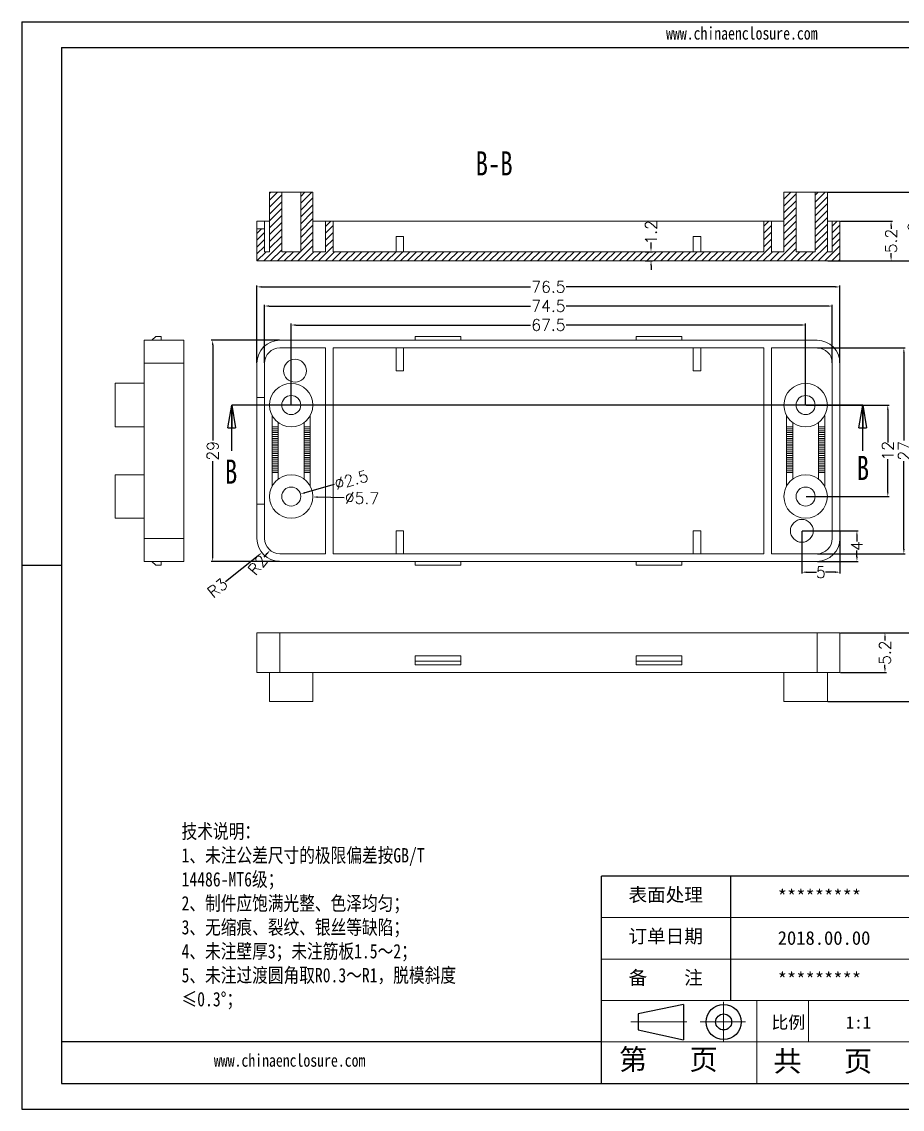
# Model space of a CAD drawing. Header units: inches. Extents: x 3160 to 3809, y 1126 to 1300.
# Drawn here: x 3444.4 to 3559.9, y 1128.8 to 1271.4 of the extents above; entities that cross this region are included whole.
import ezdxf

# ---------------------------------------------------------------- set-up
doc = ezdxf.new("R2010")
doc.units = ezdxf.units.IN
doc.header["$LTSCALE"] = 15
doc.linetypes.add('CENTER2', pattern=[28.575, 19.05, -3.175, 3.175, -3.175])
doc.linetypes.add('PHANTOM', pattern=[12.7, 6.35, -1.27, 1.27, -1.27, 1.27, -1.27])
doc.layers.add('文字', color=81, linetype='Continuous')
for name, color, linetype, lineweight in [('粗实线', 7, 'Continuous', 30), ('细实线', 3, 'Continuous', 9), ('细点划线', 2, 'CENTER2', 9)]:
    doc.layers.add(name, color=color, linetype=linetype, lineweight=lineweight)
doc.styles.add('SLDTEXTSTYLE0', font='TXT', dxfattribs={"width": 0.75})
doc.styles.get("Standard").update_dxf_attribs({"font": 'txt', "bigfont": 'gbcbig.shx'})
doc.styles.add('宋体', font='', dxfattribs={"width": 0.8, "height": 3.5})
doc.styles.get('宋体').set_extended_font_data('SimSun')
doc.dimstyles.new('2', dxfattribs={"dimtxt": 1.5, "dimasz": 0.6, "dimexe": 0.18, "dimexo": 0.0625, "dimgap": 0.09, "dimtad": 0, "dimdsep": 46, "dimtxsty": 'Standard', "dimcen": 0, "dimclrd": 3, "dimclre": 3, "dimadec": 0, "dimazin": 2, "dimtfac": 1, "dimtofl": 0, "dimtmove": 0, "dimatfit": 3, "dimfxl": 1, "dimtolj": 1, "dimtzin": 0, "dimarcsym": 0})

# ---------------------------------------------------------------- blocks, each defined once
blk = doc.blocks.new('_CLOSED')
at = {"color": 0, "linetype": 'ByBlock', "lineweight": -2}
for p, q in [((-1, 0.166667), (0, 0)), ((-1, 0.166667), (-1, -0.166667)), ((0, 0), (-1, -0.166667)), ((0, 0), (-1, 0))]:
    blk.add_line(p, q, dxfattribs=at)
blk = doc.blocks.new('*D267')
at = {"color": 3, "lineweight": -2}
for p, q in [((3475.25, 1226.7), (3475.25, 1236.82)), ((3551.75, 1226.7), (3551.75, 1236.82)), ((3475.85, 1236.64), (3511.16, 1236.64)), ((3551.15, 1236.64), (3515.84, 1236.64))]:
    blk.add_line(p, q, dxfattribs=at)
at = {"color": 3}
for points in [[(3475.85, 1236.74), (3475.85, 1236.54), (3475.25, 1236.64)], [(3551.15, 1236.74), (3551.15, 1236.54), (3551.75, 1236.64)]]:
    blk.add_solid(points, dxfattribs=at)
at = {"layer": 'Defpoints', "color": 0}
for p in [(3551.75, 1236.64), (3475.25, 1226.64), (3551.75, 1226.64)]:
    blk.add_point(p, dxfattribs=at)
at = {"color": 0, "insert": (3513.5, 1236.64), "char_height": 1.5, "attachment_point": 5}
blk.add_mtext('\\A1;76.5', dxfattribs=at)
blk = doc.blocks.new('*D268')
at = {"color": 3, "lineweight": -2}
for p, q in [((3479.75, 1221.2), (3479.75, 1231.82)), ((3480.35, 1231.64), (3511.16, 1231.64)), ((3546.65, 1231.64), (3515.84, 1231.64)), ((3547.25, 1221.2), (3547.25, 1231.82))]:
    blk.add_line(p, q, dxfattribs=at)
at = {"color": 3}
for points in [[(3480.35, 1231.74), (3480.35, 1231.54), (3479.75, 1231.64)], [(3546.65, 1231.74), (3546.65, 1231.54), (3547.25, 1231.64)]]:
    blk.add_solid(points, dxfattribs=at)
at = {"layer": 'Defpoints', "color": 0}
for p in [(3547.25, 1231.64), (3479.75, 1221.14), (3547.25, 1221.14)]:
    blk.add_point(p, dxfattribs=at)
at = {"color": 0, "insert": (3513.5, 1231.64), "char_height": 1.5, "attachment_point": 5}
blk.add_mtext('\\A1;67.5', dxfattribs=at)
blk = doc.blocks.new('*D269')
at = {"color": 3, "lineweight": -2}
for p, q in [((3476.25, 1226.7), (3476.25, 1234.31)), ((3476.85, 1234.13), (3511.16, 1234.13)), ((3550.15, 1234.13), (3515.84, 1234.13)), ((3550.75, 1226.7), (3550.75, 1234.31))]:
    blk.add_line(p, q, dxfattribs=at)
at = {"color": 3}
for points in [[(3476.85, 1234.23), (3476.85, 1234.03), (3476.25, 1234.13)], [(3550.15, 1234.23), (3550.15, 1234.03), (3550.75, 1234.13)]]:
    blk.add_solid(points, dxfattribs=at)
at = {"layer": 'Defpoints', "color": 0}
for p in [(3476.25, 1234.13), (3476.25, 1226.64), (3550.75, 1226.64)]:
    blk.add_point(p, dxfattribs=at)
at = {"color": 0, "insert": (3513.5, 1234.13), "char_height": 1.5, "attachment_point": 5}
blk.add_mtext('\\A1;74.5', dxfattribs=at)
blk = doc.blocks.new('*D270')
at = {"color": 3, "lineweight": -2}
blk.add_line((3486.7, 1208.99), (3483.2, 1209.07), dxfattribs=at)
at = {"color": 3}
blk.add_solid([(3483.2, 1209.17), (3483.2, 1208.97), (3482.6, 1209.08)], dxfattribs=at)
at = {"layer": 'Defpoints', "color": 0}
for p in [(3476.9, 1209.2), (3482.6, 1209.08)]:
    blk.add_point(p, dxfattribs=at)
at = {"color": 0, "insert": (3489.04, 1208.94), "char_height": 1.5, "attachment_point": 5, "rotation": 358.7667}
blk.add_mtext('\\A1;∅5.7', dxfattribs=at)
blk = doc.blocks.new('*D271')
at = {"color": 3, "lineweight": -2}
blk.add_line((3485.38, 1210.7), (3481.53, 1209.63), dxfattribs=at)
at = {"color": 3}
blk.add_solid([(3481.51, 1209.73), (3481.56, 1209.54), (3480.95, 1209.47)], dxfattribs=at)
at = {"layer": 'Defpoints', "color": 0}
for p in [(3478.54, 1208.81), (3480.95, 1209.47)]:
    blk.add_point(p, dxfattribs=at)
at = {"color": 0, "insert": (3487.63, 1211.32), "char_height": 1.5, "attachment_point": 5, "rotation": 15.4476}
blk.add_mtext('\\A1;∅2.5', dxfattribs=at)
blk = doc.blocks.new('*D274')
at = {"color": 3, "lineweight": -2}
blk.add_line((3471.12, 1197.99), (3475.43, 1201.4), dxfattribs=at)
at = {"color": 3}
blk.add_solid([(3475.37, 1201.48), (3475.49, 1201.33), (3475.9, 1201.78)], dxfattribs=at)
at = {"layer": 'Defpoints', "color": 0}
for p in [(3478.25, 1203.64), (3475.9, 1201.78)]:
    blk.add_point(p, dxfattribs=at)
at = {"color": 0, "insert": (3470.07, 1197.16), "char_height": 1.5, "attachment_point": 5, "rotation": 38.3969}
blk.add_mtext('\\A1;R3', dxfattribs=at)
blk = doc.blocks.new('*D275')
at = {"color": 3, "lineweight": -2}
blk.add_line((3476.2, 1201.19), (3476.58, 1201.65), dxfattribs=at)
at = {"color": 3}
blk.add_solid([(3476.5, 1201.71), (3476.66, 1201.58), (3476.97, 1202.11)], dxfattribs=at)
at = {"layer": 'Defpoints', "color": 0}
for p in [(3478.25, 1203.64), (3476.97, 1202.11)]:
    blk.add_point(p, dxfattribs=at)
at = {"color": 0, "insert": (3475.34, 1200.16), "char_height": 1.5, "attachment_point": 5, "rotation": 50.0828}
blk.add_mtext('\\A1;R2', dxfattribs=at)
blk = doc.blocks.new('*D276')
at = {"color": 3, "lineweight": -2}
for p, q in [((3546.75, 1204.58), (3546.75, 1199.04)), ((3551.75, 1204.58), (3551.75, 1199.04)), ((3547.35, 1199.22), (3548.66, 1199.22)), ((3551.15, 1199.22), (3549.84, 1199.22))]:
    blk.add_line(p, q, dxfattribs=at)
at = {"color": 3}
for points in [[(3547.35, 1199.32), (3547.35, 1199.12), (3546.75, 1199.22)], [(3551.15, 1199.32), (3551.15, 1199.12), (3551.75, 1199.22)]]:
    blk.add_solid(points, dxfattribs=at)
at = {"layer": 'Defpoints', "color": 0}
for p in [(3546.75, 1204.64), (3551.75, 1204.64), (3551.75, 1199.22)]:
    blk.add_point(p, dxfattribs=at)
at = {"color": 0, "insert": (3549.25, 1199.22), "char_height": 1.5, "attachment_point": 5}
blk.add_mtext('\\A1;5', dxfattribs=at)
blk = doc.blocks.new('*D277')
at = {"color": 3, "lineweight": -2}
for p, q in [((3546.81, 1204.64), (3554.16, 1204.64)), ((3553.98, 1204.04), (3553.98, 1203.23)), ((3553.98, 1201.24), (3553.98, 1202.05)), ((3548.81, 1200.64), (3554.16, 1200.64))]:
    blk.add_line(p, q, dxfattribs=at)
at = {"color": 3}
for points in [[(3553.88, 1204.04), (3554.08, 1204.04), (3553.98, 1204.64)], [(3553.88, 1201.24), (3554.08, 1201.24), (3553.98, 1200.64)]]:
    blk.add_solid(points, dxfattribs=at)
at = {"layer": 'Defpoints', "color": 0}
for p in [(3546.75, 1204.64), (3553.98, 1204.64), (3548.75, 1200.64)]:
    blk.add_point(p, dxfattribs=at)
at = {"color": 0, "insert": (3553.98, 1202.64), "char_height": 1.5, "attachment_point": 5, "rotation": 90}
blk.add_mtext('\\A1;4', dxfattribs=at)
blk = doc.blocks.new('*D278')
at = {"color": 3, "lineweight": -2}
for p, q in [((3547.31, 1221.14), (3558.21, 1221.14)), ((3558.03, 1220.54), (3558.03, 1216.23)), ((3558.03, 1209.74), (3558.03, 1214.05)), ((3547.31, 1209.14), (3558.21, 1209.14))]:
    blk.add_line(p, q, dxfattribs=at)
at = {"color": 3}
for points in [[(3557.93, 1220.54), (3558.13, 1220.54), (3558.03, 1221.14)], [(3557.93, 1209.74), (3558.13, 1209.74), (3558.03, 1209.14)]]:
    blk.add_solid(points, dxfattribs=at)
at = {"layer": 'Defpoints', "color": 0}
for p in [(3547.25, 1221.14), (3558.03, 1221.14), (3547.25, 1209.14)]:
    blk.add_point(p, dxfattribs=at)
at = {"color": 0, "insert": (3558.03, 1215.14), "char_height": 1.5, "attachment_point": 5, "rotation": 90}
blk.add_mtext('\\A1;12', dxfattribs=at)
blk = doc.blocks.new('*D279')
at = {"color": 3, "lineweight": -2}
for p, q in [((3548.81, 1228.64), (3560.32, 1228.64)), ((3560.14, 1228.04), (3560.14, 1216.48)), ((3560.14, 1202.24), (3560.14, 1213.8)), ((3548.81, 1201.64), (3560.32, 1201.64))]:
    blk.add_line(p, q, dxfattribs=at)
at = {"color": 3}
for points in [[(3560.04, 1228.04), (3560.24, 1228.04), (3560.14, 1228.64)], [(3560.04, 1202.24), (3560.24, 1202.24), (3560.14, 1201.64)]]:
    blk.add_solid(points, dxfattribs=at)
at = {"layer": 'Defpoints', "color": 0}
for p in [(3548.75, 1228.64), (3560.14, 1228.64), (3548.75, 1201.64)]:
    blk.add_point(p, dxfattribs=at)
at = {"color": 0, "insert": (3560.14, 1215.14), "char_height": 1.5, "attachment_point": 5, "rotation": 90}
blk.add_mtext('\\A1;27', dxfattribs=at)
blk = doc.blocks.new('*D280')
at = {"color": 3, "lineweight": -2}
for p, q in [((3478.19, 1229.64), (3469.26, 1229.64)), ((3469.44, 1229.04), (3469.44, 1216.48)), ((3469.44, 1201.24), (3469.44, 1213.8)), ((3478.19, 1200.64), (3469.26, 1200.64))]:
    blk.add_line(p, q, dxfattribs=at)
at = {"color": 3}
for points in [[(3469.34, 1229.04), (3469.54, 1229.04), (3469.44, 1229.64)], [(3469.34, 1201.24), (3469.54, 1201.24), (3469.44, 1200.64)]]:
    blk.add_solid(points, dxfattribs=at)
at = {"layer": 'Defpoints', "color": 0}
for p in [(3469.44, 1229.64), (3478.25, 1229.64), (3478.25, 1200.64)]:
    blk.add_point(p, dxfattribs=at)
at = {"color": 0, "insert": (3469.44, 1215.14), "char_height": 1.5, "attachment_point": 5, "rotation": 90}
blk.add_mtext('\\A1;29', dxfattribs=at)
blk = doc.blocks.new('*D281')
at = {"color": 3, "lineweight": -2}
for p, q in [((3551.81, 1191.26), (3557.84, 1191.26)), ((3557.66, 1190.66), (3557.66, 1190.25)), ((3557.66, 1186.66), (3557.66, 1187.07)), ((3551.81, 1186.06), (3557.84, 1186.06))]:
    blk.add_line(p, q, dxfattribs=at)
at = {"color": 3}
for points in [[(3557.56, 1190.66), (3557.76, 1190.66), (3557.66, 1191.26)], [(3557.56, 1186.66), (3557.76, 1186.66), (3557.66, 1186.06)]]:
    blk.add_solid(points, dxfattribs=at)
at = {"layer": 'Defpoints', "color": 0}
for p in [(3551.75, 1191.26), (3557.66, 1191.26), (3551.75, 1186.06)]:
    blk.add_point(p, dxfattribs=at)
at = {"color": 0, "insert": (3557.66, 1188.66), "char_height": 1.5, "attachment_point": 5, "rotation": 90}
blk.add_mtext('\\A1;5.2', dxfattribs=at)
blk = doc.blocks.new('*D282')
at = {"color": 3, "lineweight": -2}
for p, q in [((3551.81, 1191.26), (3562.29, 1191.26)), ((3562.11, 1190.66), (3562.11, 1187.35)), ((3562.11, 1182.86), (3562.11, 1186.17)), ((3550.16, 1182.26), (3562.29, 1182.26))]:
    blk.add_line(p, q, dxfattribs=at)
at = {"color": 3}
for points in [[(3562.01, 1190.66), (3562.21, 1190.66), (3562.11, 1191.26)], [(3562.01, 1182.86), (3562.21, 1182.86), (3562.11, 1182.26)]]:
    blk.add_solid(points, dxfattribs=at)
at = {"layer": 'Defpoints', "color": 0}
for p in [(3551.75, 1191.26), (3562.11, 1191.26), (3550.1, 1182.26)]:
    blk.add_point(p, dxfattribs=at)
at = {"color": 0, "insert": (3562.11, 1186.76), "char_height": 1.5, "attachment_point": 5, "rotation": 90}
blk.add_mtext('\\A1;9', dxfattribs=at)
blk = doc.blocks.new('*D283')
at = {"color": 3, "lineweight": -2}
for p, q in [((3551.81, 1245.26), (3558.64, 1245.26)), ((3558.46, 1244.66), (3558.46, 1244.25)), ((3551.81, 1240.06), (3558.64, 1240.06)), ((3558.46, 1240.66), (3558.46, 1241.07))]:
    blk.add_line(p, q, dxfattribs=at)
at = {"color": 3}
for points in [[(3558.36, 1244.66), (3558.56, 1244.66), (3558.46, 1245.26)], [(3558.36, 1240.66), (3558.56, 1240.66), (3558.46, 1240.06)]]:
    blk.add_solid(points, dxfattribs=at)
at = {"layer": 'Defpoints', "color": 0}
for p in [(3551.75, 1245.26), (3558.46, 1245.26), (3551.75, 1240.06)]:
    blk.add_point(p, dxfattribs=at)
at = {"color": 0, "insert": (3558.46, 1242.66), "char_height": 1.5, "attachment_point": 5, "rotation": 90}
blk.add_mtext('\\A1;5.2', dxfattribs=at)
blk = doc.blocks.new('*D284')
at = {"color": 3, "lineweight": -2}
for p, q in [((3526.19, 1241.26), (3527.14, 1241.26)), ((3526.96, 1241.86), (3526.96, 1242.46)), ((3526.19, 1240.06), (3527.14, 1240.06)), ((3526.96, 1239.46), (3526.96, 1238.86))]:
    blk.add_line(p, q, dxfattribs=at)
at = {"color": 3}
for points in [[(3526.86, 1241.86), (3527.06, 1241.86), (3526.96, 1241.26)], [(3526.86, 1239.46), (3527.06, 1239.46), (3526.96, 1240.06)]]:
    blk.add_solid(points, dxfattribs=at)
at = {"layer": 'Defpoints', "color": 0}
for p in [(3526.13, 1241.26), (3526.96, 1241.26), (3526.13, 1240.06)]:
    blk.add_point(p, dxfattribs=at)
at = {"color": 0, "insert": (3526.96, 1243.8), "char_height": 1.5, "attachment_point": 5, "rotation": 90}
blk.add_mtext('\\A1;1.2', dxfattribs=at)
blk = doc.blocks.new('*D285')
at = {"color": 3, "lineweight": -2}
for p, q in [((3550.16, 1249.06), (3561.61, 1249.06)), ((3561.43, 1248.46), (3561.43, 1245.15)), ((3561.43, 1240.66), (3561.43, 1243.97)), ((3550.16, 1240.06), (3561.61, 1240.06))]:
    blk.add_line(p, q, dxfattribs=at)
at = {"color": 3}
for points in [[(3561.33, 1248.46), (3561.53, 1248.46), (3561.43, 1249.06)], [(3561.33, 1240.66), (3561.53, 1240.66), (3561.43, 1240.06)]]:
    blk.add_solid(points, dxfattribs=at)
at = {"layer": 'Defpoints', "color": 0}
for p in [(3550.1, 1249.06), (3550.1, 1240.06), (3561.43, 1240.06)]:
    blk.add_point(p, dxfattribs=at)
at = {"color": 0, "insert": (3561.43, 1244.56), "char_height": 1.5, "attachment_point": 5, "rotation": 90}
blk.add_mtext('\\A1;9', dxfattribs=at)

msp = doc.modelspace()

# ---------------------------------------------------------------- hatches: boundary and pattern name
at = {"linetype": 'Continuous', "lineweight": 0}
h = msp.add_hatch(dxfattribs=at)
h.set_pattern_fill('ANSI31', color=4, scale=0.2, style=0)
h.paths.add_polyline_path([(3476.249, 1244.258), (3475.249, 1244.258), (3475.249, 1240.058), (3551.749, 1240.058), (3551.749, 1245.258), (3550.749, 1245.258), (3550.749, 1241.258), (3550.099, 1241.258), (3550.099, 1249.058), (3548.499, 1249.058), (3548.499, 1241.258), (3545.999, 1241.258), (3545.999, 1249.058), (3544.399, 1249.058), (3544.399, 1241.258), (3542.749, 1241.258), (3542.749, 1245.258), (3541.749, 1245.258), (3541.749, 1241.258), (3485.249, 1241.258), (3485.249, 1245.258), (3484.249, 1245.258), (3484.249, 1241.258), (3482.599, 1241.258), (3482.599, 1249.058), (3480.999, 1249.058), (3480.999, 1241.258), (3478.499, 1241.258), (3478.499, 1249.058), (3476.899, 1249.058), (3476.899, 1241.258), (3476.249, 1241.258)], flags=0)

# ---------------------------------------------------------------- linework, layer by layer
for p, q in [((3444.384, 1271.422), (3646.14, 1271.422)), ((3444.384, 1271.422), (3444.384, 1128.767)), ((3449.605, 1268.026), (3642.743, 1268.026)), ((3449.605, 1268.026), (3449.605, 1132.164)), ((3449.605, 1200.095), (3444.384, 1200.095)), ((3444.384, 1194.811), (3444.384, 1128.767)), ((3561.226, 1159.336), (3520.467, 1159.336)), ((3520.467, 1132.164), (3520.467, 1159.336)), ((3537.45, 1143.033), (3537.45, 1159.336)), ((3520.467, 1137.598), (3449.605, 1137.598)), ((3449.605, 1132.164), (3642.743, 1132.164)), ((3444.384, 1128.767), (3646.14, 1128.767)), ((3444.384, 1128.767), (3537.79, 1128.767))]:
    msp.add_line(p, q)
at = {"color": 7, "linetype": 'Continuous', "lineweight": 15}
for p, q in [((3476.899, 1249.058), (3476.899, 1241.258)), ((3476.899, 1249.058), (3478.499, 1249.058)), ((3478.499, 1249.058), (3478.499, 1241.258)), ((3480.999, 1249.058), (3478.499, 1249.058)), ((3480.999, 1241.258), (3480.999, 1249.058)), ((3480.999, 1249.058), (3482.599, 1249.058)), ((3482.599, 1241.258), (3482.599, 1249.058)), ((3544.399, 1241.258), (3544.399, 1249.058)), ((3544.399, 1249.058), (3545.999, 1249.058)), ((3545.999, 1249.058), (3548.499, 1249.058)), ((3545.999, 1241.258), (3545.999, 1249.058)), ((3548.499, 1249.058), (3548.499, 1241.258)), ((3548.499, 1249.058), (3550.099, 1249.058)), ((3550.099, 1249.058), (3550.099, 1241.258)), ((3476.249, 1245.258), (3475.249, 1245.258)), ((3475.249, 1244.258), (3475.249, 1245.258)), ((3475.249, 1244.258), (3476.249, 1244.258)), ((3475.249, 1244.258), (3475.249, 1240.058)), ((3476.249, 1244.258), (3476.249, 1245.258)), ((3476.899, 1245.258), (3476.249, 1245.258)), ((3476.249, 1244.258), (3476.249, 1241.258)), ((3484.249, 1245.258), (3482.599, 1245.258)), ((3484.249, 1245.258), (3484.249, 1241.258)), ((3484.249, 1245.258), (3485.249, 1245.258)), ((3485.249, 1241.258), (3485.249, 1245.258)), ((3541.749, 1245.258), (3485.249, 1245.258)), ((3541.749, 1241.258), (3541.749, 1245.258)), ((3541.749, 1245.258), (3542.749, 1245.258)), ((3542.749, 1245.258), (3542.749, 1241.258)), ((3544.399, 1245.258), (3542.749, 1245.258)), ((3550.749, 1245.258), (3550.099, 1245.258)), ((3550.749, 1241.258), (3550.749, 1245.258)), ((3550.749, 1245.258), (3551.749, 1245.258)), ((3551.749, 1240.058), (3551.749, 1245.258)), ((3493.499, 1243.258), (3493.499, 1241.258)), ((3494.499, 1243.258), (3493.499, 1243.258)), ((3494.499, 1243.258), (3494.499, 1241.258)), ((3532.499, 1243.258), (3532.499, 1241.258)), ((3533.499, 1243.258), (3532.499, 1243.258)), ((3533.499, 1243.258), (3533.499, 1241.258)), ((3476.899, 1241.258), (3476.249, 1241.258)), ((3480.999, 1241.258), (3478.499, 1241.258)), ((3484.249, 1241.258), (3482.599, 1241.258)), ((3541.749, 1241.258), (3485.249, 1241.258)), ((3544.399, 1241.258), (3542.749, 1241.258)), ((3548.499, 1241.258), (3545.999, 1241.258)), ((3550.749, 1241.258), (3550.099, 1241.258)), ((3551.749, 1240.058), (3475.249, 1240.058)), ((3461.962, 1230.141), (3461.462, 1229.641)), ((3462.662, 1230.141), (3461.962, 1230.141)), ((3462.662, 1230.141), (3462.662, 1229.641)), ((3495.999, 1230.141), (3501.999, 1230.141)), ((3495.999, 1229.641), (3495.999, 1230.141)), ((3501.999, 1230.141), (3501.999, 1229.641)), ((3524.999, 1229.641), (3524.999, 1230.141)), ((3524.999, 1230.141), (3530.999, 1230.141)), ((3530.999, 1230.141), (3530.999, 1229.641)), ((3460.462, 1226.641), (3460.462, 1229.641)), ((3460.462, 1229.641), (3465.662, 1229.641)), ((3465.662, 1229.641), (3465.662, 1226.641)), ((3548.749, 1229.641), (3478.249, 1229.641)), ((3484.249, 1228.641), (3478.249, 1228.641)), ((3484.249, 1228.641), (3484.249, 1201.641)), ((3485.249, 1201.641), (3485.249, 1228.641)), ((3541.749, 1228.641), (3485.249, 1228.641)), ((3493.499, 1225.641), (3493.499, 1228.641)), ((3494.499, 1228.641), (3494.499, 1225.641)), ((3532.499, 1225.641), (3532.499, 1228.641)), ((3533.499, 1228.641), (3533.499, 1225.641)), ((3541.749, 1201.641), (3541.749, 1228.641)), ((3542.749, 1228.641), (3542.749, 1201.641)), ((3548.749, 1228.641), (3542.749, 1228.641)), ((3460.462, 1203.641), (3460.462, 1226.641)), ((3465.662, 1226.641), (3460.462, 1226.641)), ((3465.662, 1203.641), (3465.662, 1226.641)), ((3475.249, 1226.641), (3475.249, 1222.141)), ((3476.249, 1226.641), (3476.249, 1222.141)), ((3494.499, 1225.641), (3493.499, 1225.641)), ((3533.499, 1225.641), (3532.499, 1225.641)), ((3550.749, 1203.641), (3550.749, 1226.641)), ((3551.749, 1203.641), (3551.749, 1226.641)), ((3460.462, 1223.991), (3456.662, 1223.991)), ((3456.662, 1223.991), (3456.662, 1218.291)), ((3476.249, 1222.141), (3475.249, 1222.141)), ((3475.249, 1222.141), (3475.249, 1208.141)), ((3476.249, 1208.141), (3476.249, 1222.141)), ((3477.249, 1219.773), (3477.249, 1218.273)), ((3482.249, 1218.273), (3482.249, 1219.773)), ((3544.749, 1218.273), (3544.749, 1219.773)), ((3549.749, 1219.773), (3549.749, 1218.273)), ((3456.662, 1218.291), (3460.462, 1218.291)), ((3478.049, 1218.853), (3478.049, 1218.273)), ((3481.449, 1218.273), (3481.449, 1218.853)), ((3545.549, 1218.273), (3545.549, 1218.853)), ((3548.949, 1218.853), (3548.949, 1218.273)), ((3478.049, 1218.273), (3477.249, 1218.273)), ((3477.249, 1218.273), (3477.249, 1218.023)), ((3478.049, 1218.023), (3477.249, 1218.023)), ((3477.249, 1218.023), (3477.249, 1217.773)), ((3478.049, 1217.773), (3477.249, 1217.773)), ((3477.249, 1217.773), (3477.249, 1217.523)), ((3478.049, 1217.523), (3477.249, 1217.523)), ((3477.249, 1217.523), (3477.249, 1217.273)), ((3478.049, 1217.273), (3477.249, 1217.273)), ((3477.249, 1217.273), (3477.249, 1217.023)), ((3478.049, 1217.023), (3477.249, 1217.023)), ((3477.249, 1217.023), (3477.249, 1216.773)), ((3478.049, 1218.273), (3478.049, 1218.023)), ((3478.049, 1218.023), (3478.049, 1217.773)), ((3478.049, 1217.773), (3478.049, 1217.523)), ((3478.049, 1217.523), (3478.049, 1217.273)), ((3478.049, 1217.273), (3478.049, 1217.023)), ((3478.049, 1217.023), (3478.049, 1216.773)), ((3482.249, 1218.273), (3481.449, 1218.273)), ((3481.449, 1218.023), (3481.449, 1218.273)), ((3482.249, 1218.023), (3481.449, 1218.023)), ((3481.449, 1217.773), (3481.449, 1218.023)), ((3482.249, 1217.773), (3481.449, 1217.773)), ((3481.449, 1217.523), (3481.449, 1217.773)), ((3482.249, 1217.523), (3481.449, 1217.523)), ((3481.449, 1217.273), (3481.449, 1217.523)), ((3482.249, 1217.273), (3481.449, 1217.273)), ((3481.449, 1217.023), (3481.449, 1217.273)), ((3481.449, 1216.773), (3481.449, 1217.023)), ((3482.249, 1217.023), (3481.449, 1217.023)), ((3482.249, 1218.273), (3482.249, 1218.023)), ((3482.249, 1218.023), (3482.249, 1217.773)), ((3482.249, 1217.773), (3482.249, 1217.523)), ((3482.249, 1217.523), (3482.249, 1217.273)), ((3482.249, 1217.273), (3482.249, 1217.023)), ((3482.249, 1217.023), (3482.249, 1216.773)), ((3544.749, 1218.273), (3545.549, 1218.273)), ((3544.749, 1218.273), (3544.749, 1218.023)), ((3544.749, 1218.023), (3545.549, 1218.023)), ((3544.749, 1218.023), (3544.749, 1217.773)), ((3544.749, 1217.773), (3545.549, 1217.773)), ((3544.749, 1217.773), (3544.749, 1217.523)), ((3544.749, 1217.523), (3545.549, 1217.523)), ((3544.749, 1217.523), (3544.749, 1217.273)), ((3544.749, 1217.273), (3545.549, 1217.273)), ((3544.749, 1217.273), (3544.749, 1217.023)), ((3544.749, 1217.023), (3545.549, 1217.023)), ((3544.749, 1217.023), (3544.749, 1216.773)), ((3545.549, 1218.273), (3545.549, 1218.023)), ((3545.549, 1218.023), (3545.549, 1217.773)), ((3545.549, 1217.773), (3545.549, 1217.523)), ((3545.549, 1217.523), (3545.549, 1217.273)), ((3545.549, 1217.273), (3545.549, 1217.023)), ((3545.549, 1217.023), (3545.549, 1216.773)), ((3548.949, 1218.273), (3549.749, 1218.273)), ((3548.949, 1218.023), (3548.949, 1218.273)), ((3548.949, 1218.023), (3549.749, 1218.023)), ((3548.949, 1217.773), (3548.949, 1218.023)), ((3548.949, 1217.773), (3549.749, 1217.773)), ((3548.949, 1217.523), (3548.949, 1217.773)), ((3548.949, 1217.523), (3549.749, 1217.523)), ((3548.949, 1217.273), (3548.949, 1217.523)), ((3548.949, 1217.273), (3549.749, 1217.273)), ((3548.949, 1217.023), (3548.949, 1217.273)), ((3548.949, 1217.023), (3549.749, 1217.023)), ((3548.949, 1216.773), (3548.949, 1217.023)), ((3549.749, 1218.273), (3549.749, 1218.023)), ((3549.749, 1218.023), (3549.749, 1217.773)), ((3549.749, 1217.773), (3549.749, 1217.523)), ((3549.749, 1217.523), (3549.749, 1217.273)), ((3549.749, 1217.273), (3549.749, 1217.023)), ((3549.749, 1217.023), (3549.749, 1216.773)), ((3478.049, 1216.773), (3477.249, 1216.773)), ((3477.249, 1216.773), (3477.249, 1216.523)), ((3478.049, 1216.523), (3477.249, 1216.523)), ((3477.249, 1216.523), (3477.249, 1216.273)), ((3478.049, 1216.273), (3477.249, 1216.273)), ((3477.249, 1216.273), (3477.249, 1216.023)), ((3478.049, 1216.023), (3477.249, 1216.023)), ((3477.249, 1216.023), (3477.249, 1215.773)), ((3478.049, 1215.773), (3477.249, 1215.773)), ((3477.249, 1215.773), (3477.249, 1215.523)), ((3478.049, 1215.523), (3477.249, 1215.523)), ((3477.249, 1215.523), (3477.249, 1215.273)), ((3478.049, 1216.773), (3478.049, 1216.523)), ((3478.049, 1216.523), (3478.049, 1216.273)), ((3478.049, 1216.273), (3478.049, 1216.023)), ((3478.049, 1216.023), (3478.049, 1215.773)), ((3478.049, 1215.773), (3478.049, 1215.523)), ((3478.049, 1215.523), (3478.049, 1215.273)), ((3482.249, 1216.773), (3481.449, 1216.773)), ((3481.449, 1216.523), (3481.449, 1216.773)), ((3482.249, 1216.523), (3481.449, 1216.523)), ((3481.449, 1216.273), (3481.449, 1216.523)), ((3482.249, 1216.273), (3481.449, 1216.273)), ((3481.449, 1216.023), (3481.449, 1216.273)), ((3482.249, 1216.023), (3481.449, 1216.023)), ((3481.449, 1215.773), (3481.449, 1216.023)), ((3482.249, 1215.773), (3481.449, 1215.773)), ((3481.449, 1215.523), (3481.449, 1215.773)), ((3482.249, 1215.523), (3481.449, 1215.523)), ((3481.449, 1215.273), (3481.449, 1215.523)), ((3482.249, 1216.773), (3482.249, 1216.523)), ((3482.249, 1216.523), (3482.249, 1216.273)), ((3482.249, 1216.273), (3482.249, 1216.023)), ((3482.249, 1216.023), (3482.249, 1215.773)), ((3482.249, 1215.773), (3482.249, 1215.523)), ((3482.249, 1215.523), (3482.249, 1215.273)), ((3544.749, 1216.773), (3545.549, 1216.773)), ((3544.749, 1216.773), (3544.749, 1216.523)), ((3544.749, 1216.523), (3545.549, 1216.523)), ((3544.749, 1216.523), (3544.749, 1216.273)), ((3544.749, 1216.273), (3545.549, 1216.273)), ((3544.749, 1216.273), (3544.749, 1216.023)), ((3544.749, 1216.023), (3545.549, 1216.023)), ((3544.749, 1216.023), (3544.749, 1215.773)), ((3544.749, 1215.773), (3545.549, 1215.773)), ((3544.749, 1215.773), (3544.749, 1215.523)), ((3544.749, 1215.523), (3545.549, 1215.523)), ((3544.749, 1215.523), (3544.749, 1215.273)), ((3545.549, 1216.773), (3545.549, 1216.523)), ((3545.549, 1216.523), (3545.549, 1216.273)), ((3545.549, 1216.273), (3545.549, 1216.023)), ((3545.549, 1216.023), (3545.549, 1215.773)), ((3545.549, 1215.773), (3545.549, 1215.523)), ((3545.549, 1215.523), (3545.549, 1215.273)), ((3548.949, 1216.773), (3549.749, 1216.773)), ((3548.949, 1216.523), (3548.949, 1216.773)), ((3548.949, 1216.523), (3549.749, 1216.523)), ((3548.949, 1216.273), (3548.949, 1216.523)), ((3548.949, 1216.273), (3549.749, 1216.273)), ((3548.949, 1216.023), (3548.949, 1216.273)), ((3548.949, 1216.023), (3549.749, 1216.023)), ((3548.949, 1215.773), (3548.949, 1216.023)), ((3548.949, 1215.773), (3549.749, 1215.773)), ((3548.949, 1215.523), (3548.949, 1215.773)), ((3548.949, 1215.523), (3549.749, 1215.523)), ((3548.949, 1215.273), (3548.949, 1215.523)), ((3549.749, 1216.773), (3549.749, 1216.523)), ((3549.749, 1216.523), (3549.749, 1216.273)), ((3549.749, 1216.273), (3549.749, 1216.023)), ((3549.749, 1216.023), (3549.749, 1215.773)), ((3549.749, 1215.773), (3549.749, 1215.523)), ((3549.749, 1215.523), (3549.749, 1215.273)), ((3478.049, 1215.273), (3477.249, 1215.273)), ((3477.249, 1215.273), (3477.249, 1215.023)), ((3478.049, 1215.023), (3477.249, 1215.023)), ((3477.249, 1215.023), (3477.249, 1214.773)), ((3478.049, 1214.773), (3477.249, 1214.773)), ((3477.249, 1214.773), (3477.249, 1214.523)), ((3478.049, 1214.523), (3477.249, 1214.523)), ((3477.249, 1214.523), (3477.249, 1214.273)), ((3478.049, 1214.273), (3477.249, 1214.273)), ((3477.249, 1214.273), (3477.249, 1214.023)), ((3478.049, 1214.023), (3477.249, 1214.023)), ((3477.249, 1214.023), (3477.249, 1213.773)), ((3478.049, 1215.273), (3478.049, 1215.023)), ((3478.049, 1215.023), (3478.049, 1214.773)), ((3478.049, 1214.773), (3478.049, 1214.523)), ((3478.049, 1214.523), (3478.049, 1214.273)), ((3478.049, 1214.273), (3478.049, 1214.023)), ((3478.049, 1214.023), (3478.049, 1213.773)), ((3481.449, 1215.023), (3481.449, 1215.273)), ((3482.249, 1215.273), (3481.449, 1215.273)), ((3482.249, 1215.023), (3481.449, 1215.023)), ((3481.449, 1214.773), (3481.449, 1215.023)), ((3482.249, 1214.773), (3481.449, 1214.773)), ((3481.449, 1214.523), (3481.449, 1214.773)), ((3482.249, 1214.523), (3481.449, 1214.523)), ((3481.449, 1214.273), (3481.449, 1214.523)), ((3482.249, 1214.273), (3481.449, 1214.273)), ((3481.449, 1214.023), (3481.449, 1214.273)), ((3482.249, 1214.023), (3481.449, 1214.023)), ((3481.449, 1213.773), (3481.449, 1214.023)), ((3482.249, 1215.273), (3482.249, 1215.023)), ((3482.249, 1215.023), (3482.249, 1214.773)), ((3482.249, 1214.773), (3482.249, 1214.523)), ((3482.249, 1214.523), (3482.249, 1214.273)), ((3482.249, 1214.273), (3482.249, 1214.023)), ((3482.249, 1214.023), (3482.249, 1213.773)), ((3544.749, 1215.273), (3545.549, 1215.273)), ((3544.749, 1215.273), (3544.749, 1215.023)), ((3544.749, 1215.023), (3545.549, 1215.023)), ((3544.749, 1215.023), (3544.749, 1214.773)), ((3544.749, 1214.773), (3545.549, 1214.773)), ((3544.749, 1214.773), (3544.749, 1214.523)), ((3544.749, 1214.523), (3545.549, 1214.523)), ((3544.749, 1214.523), (3544.749, 1214.273)), ((3544.749, 1214.273), (3545.549, 1214.273)), ((3544.749, 1214.273), (3544.749, 1214.023)), ((3544.749, 1214.023), (3545.549, 1214.023)), ((3544.749, 1214.023), (3544.749, 1213.773)), ((3545.549, 1215.273), (3545.549, 1215.023)), ((3545.549, 1215.023), (3545.549, 1214.773)), ((3545.549, 1214.773), (3545.549, 1214.523)), ((3545.549, 1214.523), (3545.549, 1214.273)), ((3545.549, 1214.273), (3545.549, 1214.023)), ((3545.549, 1214.023), (3545.549, 1213.773)), ((3548.949, 1215.273), (3549.749, 1215.273)), ((3548.949, 1215.023), (3548.949, 1215.273)), ((3548.949, 1215.023), (3549.749, 1215.023)), ((3548.949, 1214.773), (3548.949, 1215.023)), ((3548.949, 1214.773), (3549.749, 1214.773)), ((3548.949, 1214.523), (3548.949, 1214.773)), ((3548.949, 1214.523), (3549.749, 1214.523)), ((3548.949, 1214.273), (3548.949, 1214.523)), ((3548.949, 1214.273), (3549.749, 1214.273)), ((3548.949, 1214.023), (3548.949, 1214.273)), ((3548.949, 1214.023), (3549.749, 1214.023)), ((3548.949, 1213.773), (3548.949, 1214.023)), ((3549.749, 1215.273), (3549.749, 1215.023)), ((3549.749, 1215.023), (3549.749, 1214.773)), ((3549.749, 1214.773), (3549.749, 1214.523)), ((3549.749, 1214.523), (3549.749, 1214.273)), ((3549.749, 1214.273), (3549.749, 1214.023)), ((3549.749, 1214.023), (3549.749, 1213.773)), ((3478.049, 1213.773), (3477.249, 1213.773)), ((3477.249, 1213.773), (3477.249, 1213.523)), ((3478.049, 1213.523), (3477.249, 1213.523)), ((3477.249, 1213.523), (3477.249, 1213.273)), ((3478.049, 1213.273), (3477.249, 1213.273)), ((3477.249, 1213.273), (3477.249, 1213.023)), ((3478.049, 1213.023), (3477.249, 1213.023)), ((3477.249, 1213.023), (3477.249, 1212.773)), ((3478.049, 1212.773), (3477.249, 1212.773)), ((3477.249, 1212.773), (3477.249, 1212.523)), ((3478.049, 1213.773), (3478.049, 1213.523)), ((3478.049, 1213.523), (3478.049, 1213.273)), ((3478.049, 1213.273), (3478.049, 1213.023)), ((3478.049, 1213.023), (3478.049, 1212.773)), ((3478.049, 1212.773), (3478.049, 1212.523)), ((3482.249, 1213.773), (3481.449, 1213.773)), ((3481.449, 1213.523), (3481.449, 1213.773)), ((3482.249, 1213.523), (3481.449, 1213.523)), ((3481.449, 1213.273), (3481.449, 1213.523)), ((3481.449, 1213.023), (3481.449, 1213.273)), ((3482.249, 1213.273), (3481.449, 1213.273)), ((3482.249, 1213.023), (3481.449, 1213.023)), ((3481.449, 1212.773), (3481.449, 1213.023)), ((3482.249, 1212.773), (3481.449, 1212.773)), ((3481.449, 1212.523), (3481.449, 1212.773)), ((3482.249, 1213.773), (3482.249, 1213.523)), ((3482.249, 1213.523), (3482.249, 1213.273)), ((3482.249, 1213.273), (3482.249, 1213.023)), ((3482.249, 1213.023), (3482.249, 1212.773)), ((3482.249, 1212.773), (3482.249, 1212.523)), ((3544.749, 1213.773), (3545.549, 1213.773)), ((3544.749, 1213.773), (3544.749, 1213.523)), ((3544.749, 1213.523), (3545.549, 1213.523)), ((3544.749, 1213.523), (3544.749, 1213.273)), ((3544.749, 1213.273), (3545.549, 1213.273)), ((3544.749, 1213.273), (3544.749, 1213.023)), ((3544.749, 1213.023), (3545.549, 1213.023)), ((3544.749, 1213.023), (3544.749, 1212.773)), ((3544.749, 1212.773), (3545.549, 1212.773)), ((3544.749, 1212.773), (3544.749, 1212.523)), ((3545.549, 1213.773), (3545.549, 1213.523)), ((3545.549, 1213.523), (3545.549, 1213.273)), ((3545.549, 1213.273), (3545.549, 1213.023)), ((3545.549, 1213.023), (3545.549, 1212.773)), ((3545.549, 1212.773), (3545.549, 1212.523)), ((3548.949, 1213.773), (3549.749, 1213.773)), ((3548.949, 1213.523), (3548.949, 1213.773)), ((3548.949, 1213.523), (3549.749, 1213.523)), ((3548.949, 1213.273), (3548.949, 1213.523)), ((3548.949, 1213.273), (3549.749, 1213.273)), ((3548.949, 1213.023), (3548.949, 1213.273)), ((3548.949, 1213.023), (3549.749, 1213.023)), ((3548.949, 1212.773), (3548.949, 1213.023)), ((3548.949, 1212.773), (3549.749, 1212.773)), ((3548.949, 1212.523), (3548.949, 1212.773)), ((3549.749, 1213.773), (3549.749, 1213.523)), ((3549.749, 1213.523), (3549.749, 1213.273)), ((3549.749, 1213.273), (3549.749, 1213.023)), ((3549.749, 1213.023), (3549.749, 1212.773)), ((3549.749, 1212.773), (3549.749, 1212.523)), ((3460.462, 1211.991), (3456.662, 1211.991)), ((3456.662, 1211.991), (3456.662, 1206.291)), ((3478.049, 1212.523), (3477.249, 1212.523)), ((3477.249, 1212.523), (3477.249, 1212.273)), ((3478.049, 1212.273), (3477.249, 1212.273)), ((3477.249, 1212.273), (3477.249, 1210.509)), ((3478.049, 1212.523), (3478.049, 1212.273)), ((3478.049, 1212.273), (3478.049, 1211.428)), ((3482.249, 1212.523), (3481.449, 1212.523)), ((3481.449, 1212.273), (3481.449, 1212.523)), ((3481.449, 1211.428), (3481.449, 1212.273)), ((3482.249, 1212.273), (3481.449, 1212.273)), ((3482.249, 1212.523), (3482.249, 1212.273)), ((3482.249, 1210.509), (3482.249, 1212.273)), ((3544.749, 1212.523), (3545.549, 1212.523)), ((3544.749, 1212.523), (3544.749, 1212.273)), ((3544.749, 1210.509), (3544.749, 1212.273)), ((3544.749, 1212.273), (3545.549, 1212.273)), ((3545.549, 1212.523), (3545.549, 1212.273)), ((3545.549, 1211.428), (3545.549, 1212.273)), ((3548.949, 1212.523), (3549.749, 1212.523)), ((3548.949, 1212.273), (3548.949, 1212.523)), ((3548.949, 1212.273), (3549.749, 1212.273)), ((3548.949, 1212.273), (3548.949, 1211.428)), ((3549.749, 1212.523), (3549.749, 1212.273)), ((3549.749, 1212.273), (3549.749, 1210.509)), ((3475.249, 1208.141), (3476.249, 1208.141)), ((3475.249, 1208.141), (3475.249, 1203.641)), ((3476.249, 1208.141), (3476.249, 1203.641)), ((3456.662, 1206.291), (3460.462, 1206.291)), ((3494.499, 1204.641), (3493.499, 1204.641)), ((3493.499, 1204.641), (3493.499, 1201.641)), ((3494.499, 1201.641), (3494.499, 1204.641)), ((3532.499, 1204.641), (3532.499, 1201.641)), ((3533.499, 1204.641), (3532.499, 1204.641)), ((3533.499, 1201.641), (3533.499, 1204.641)), ((3460.462, 1203.641), (3465.662, 1203.641)), ((3460.462, 1200.641), (3460.462, 1203.641)), ((3465.662, 1203.641), (3465.662, 1200.641)), ((3478.249, 1201.641), (3484.249, 1201.641)), ((3485.249, 1201.641), (3541.749, 1201.641)), ((3542.749, 1201.641), (3548.749, 1201.641)), ((3465.662, 1200.641), (3460.462, 1200.641)), ((3461.462, 1200.641), (3461.962, 1200.141)), ((3462.662, 1200.141), (3461.962, 1200.141)), ((3462.662, 1200.141), (3462.662, 1200.641)), ((3478.249, 1200.641), (3548.749, 1200.641)), ((3495.999, 1200.141), (3495.999, 1200.641)), ((3501.999, 1200.141), (3495.999, 1200.141)), ((3501.999, 1200.641), (3501.999, 1200.141)), ((3524.999, 1200.141), (3524.999, 1200.641)), ((3530.999, 1200.141), (3524.999, 1200.141)), ((3530.999, 1200.641), (3530.999, 1200.141)), ((3475.249, 1191.258), (3478.249, 1191.258)), ((3475.249, 1186.058), (3475.249, 1191.258)), ((3478.249, 1191.258), (3478.249, 1186.058)), ((3548.749, 1191.258), (3478.249, 1191.258)), ((3548.749, 1186.058), (3548.749, 1191.258)), ((3548.749, 1191.258), (3551.749, 1191.258)), ((3551.749, 1191.258), (3551.749, 1186.058)), ((3495.999, 1187.558), (3495.999, 1188.258)), ((3495.999, 1188.258), (3501.999, 1188.258)), ((3495.999, 1187.558), (3501.999, 1187.558)), ((3495.999, 1187.058), (3495.999, 1187.558)), ((3501.999, 1187.058), (3495.999, 1187.058)), ((3501.999, 1188.258), (3501.999, 1187.558)), ((3501.999, 1187.558), (3501.999, 1187.058)), ((3524.999, 1188.258), (3530.999, 1188.258)), ((3524.999, 1187.558), (3524.999, 1188.258)), ((3524.999, 1187.558), (3530.999, 1187.558)), ((3524.999, 1187.058), (3524.999, 1187.558)), ((3530.999, 1187.058), (3524.999, 1187.058)), ((3530.999, 1188.258), (3530.999, 1187.558)), ((3530.999, 1187.558), (3530.999, 1187.058)), ((3478.249, 1186.058), (3475.249, 1186.058)), ((3476.899, 1186.058), (3476.899, 1182.258)), ((3548.749, 1186.058), (3478.249, 1186.058)), ((3482.599, 1182.258), (3482.599, 1186.058)), ((3544.399, 1186.058), (3544.399, 1182.258)), ((3551.749, 1186.058), (3548.749, 1186.058)), ((3550.099, 1182.258), (3550.099, 1186.058)), ((3482.599, 1182.258), (3476.899, 1182.258)), ((3544.399, 1182.258), (3550.099, 1182.258))]:
    msp.add_line(p, q, dxfattribs=at)
at = {"color": 1, "linetype": 'PHANTOM', "lineweight": 30}
msp.add_line((3554.751, 1221.141), (3471.949, 1221.141), dxfattribs=at)
at = {"color": 7, "linetype": 'Continuous', "lineweight": 30}
for p, q in [((3471.949, 1215.141), (3471.949, 1221.141)), ((3554.751, 1215.141), (3554.751, 1221.141))]:
    msp.add_line(p, q, dxfattribs=at)
at = {"color": 7, "linetype": 'Continuous', "lineweight": 15}
for centre, radius in [((3480.249, 1225.641), 1.5), ((3479.749, 1221.141), 2.85), ((3547.249, 1221.141), 2.85), ((3479.749, 1221.141), 1.25), ((3547.249, 1221.141), 1.25), ((3479.749, 1209.141), 2.85), ((3547.249, 1209.141), 2.85), ((3479.749, 1209.141), 1.25), ((3547.249, 1209.141), 1.25), ((3546.749, 1204.641), 1.5)]:
    msp.add_circle(centre, radius, dxfattribs=at)
for centre, radius, start, end in [((3478.249, 1226.641), 3, 90, 180), ((3478.249, 1226.641), 2, 90, 180), ((3548.749, 1226.641), 3, 0, 90), ((3548.749, 1226.641), 2, 0, 90), ((3478.249, 1203.641), 3, 180, 270), ((3478.249, 1203.641), 2, 180, 270), ((3548.749, 1203.641), 2, 270, 0), ((3548.749, 1203.641), 3, 270, 0)]:
    msp.add_arc(centre, radius, start, end, dxfattribs=at)
at = {"layer": '粗实线', "color": 7}
for p, q in [((3531.208, 1142.524), (3525.27, 1141.266)), ((3525.27, 1141.266), (3525.27, 1139.166)), ((3531.208, 1142.524), (3531.208, 1137.87)), ((3525.27, 1139.166), (3531.208, 1137.87))]:
    msp.add_line(p, q, dxfattribs=at)
for radius in [2.309, 1.05]:
    msp.add_circle((3536.493, 1140.216), radius, dxfattribs=at)
at = {"layer": '细实线', "color": 7}
for p, q in [((3561.226, 1153.902), (3520.467, 1153.902)), ((3561.226, 1148.467), (3520.467, 1148.467)), ((3642.743, 1143.033), (3520.467, 1143.033)), ((3540.847, 1143.033), (3540.847, 1132.164)), ((3547.64, 1143.033), (3547.64, 1137.598)), ((3561.226, 1137.598), (3520.467, 1137.598))]:
    msp.add_line(p, q, dxfattribs=at)
at = {"layer": '细点划线', "color": 7}
for p, q in [((3536.493, 1142.873), (3536.493, 1137.598)), ((3524.323, 1140.216), (3531.663, 1140.216)), ((3533.405, 1140.216), (3539.372, 1140.216))]:
    msp.add_line(p, q, dxfattribs=at)

# ---------------------------------------------------------------- block references
at = {"color": 7, "linetype": 'Continuous', "lineweight": 30, "xscale": 3, "yscale": 3, "zscale": 0.5, "rotation": 90}
for p in [(3471.949, 1221.141), (3554.751, 1221.141)]:
    msp.add_blockref('_CLOSED', p, dxfattribs=at)

# ---------------------------------------------------------------- texts
at = {"color": 7, "linetype": 'Continuous', "char_height": 3.175, "attachment_point": 1, "style": 'SLDTEXTSTYLE0'}
for s, insert in [('B-B', (3503.944, 1254.429)), ('B', (3553.957, 1214.478)), ('B', (3471.055, 1213.995))]:
    msp.add_mtext(s, dxfattribs=dict(at, insert=insert))
at = {"char_height": 1.78722, "width": 1015.76942, "attachment_point": 1}
for s, insert in [('{\\fSimHei|b0|i0|c134|p49;表面处理}', (3524.012, 1157.794)), ('{\\fSimHei|b0|i0|c134|p49;*********}', (3543.586, 1157.564)), ('{\\fSimHei|b0|i0|c134|p49;订单日期}', (3524.012, 1152.359)), ('{\\fSimHei|b0|i0|c134|p49;2018.00.00}', (3543.586, 1152.129)), ('{\\fSimHei|b0|i0|c134|p49;备    注}', (3524.012, 1146.925)), ('{\\fSimHei|b0|i0|c134|p49;*********}', (3543.586, 1146.695))]:
    msp.add_mtext(s, dxfattribs=dict(at, insert=insert))
at = {"layer": '文字', "color": 0, "attachment_point": 1, "style": '宋体'}
for s, insert, char_height, width in [('www.chinaenclosure.com', (3528.934, 1270.738), 1.66054, 29.17408), ('{\\H1.111x;技术说明：\\P1、未注公差尺寸的极限偏差按GB/T 14486-MT6级；\\P2、制件应饱满光整、色泽均匀；\\P3、无缩痕、裂纹、银丝等缺陷；\\P4、未注壁厚3；未注筋板1.5～2；\\P5、未注过渡圆角取R0.3～R1，脱模斜度≤0.3%%D；}', (3465.356, 1166.17), 1.69828, 38.25271), ('www.chinaenclosure.com', (3469.598, 1136.008), 1.66054, 29.17408)]:
    msp.add_mtext(s, dxfattribs=dict(at, insert=insert, char_height=char_height, width=width))
at = {"layer": '细实线', "color": 7, "attachment_point": 1}
for s, insert, char_height, width in [('{\\fSimSun|b0|i0|c134|p54;比例}', (3542.749, 1140.974), 1.63035, 7.15672), ('{\\fSimSun|b0|i0|c134|p54;1:1}', (3552.514, 1140.974), 1.63035, 7.15672), ('{\\fSimSun|b0|i0|c134|p54;第   页}', (3522.754, 1136.664), 2.71725, 20.37934), ('{\\fSimSun|b0|i0|c134|p54; 共   页}', (3541.179, 1136.433), 2.71725, 20.37934)]:
    msp.add_mtext(s, dxfattribs=dict(at, insert=insert, char_height=char_height, width=width))

# ---------------------------------------------------------------- dimensions: what is measured, and where the dimension line sits
for base, p1, p2, picture, middle in [((3561.428, 1240.058), (3550.099, 1249.058), (3550.099, 1240.058), '*D285', (3561.428, 1244.558)), ((3526.962, 1241.258), (3526.129, 1240.058), (3526.129, 1241.258), '*D284', (3526.962, 1243.798)), ((3558.463, 1245.258), (3551.749, 1240.058), (3551.749, 1245.258), '*D283', (3558.463, 1242.658)), ((3469.443, 1229.641), (3478.249, 1200.641), (3478.249, 1229.641), '*D280', (3469.443, 1215.141)), ((3560.144, 1228.641), (3548.749, 1201.641), (3548.749, 1228.641), '*D279', (3560.144, 1215.141)), ((3558.031, 1221.141), (3547.249, 1209.141), (3547.249, 1221.141), '*D278', (3558.031, 1215.141)), ((3553.978, 1204.641), (3548.749, 1200.641), (3546.749, 1204.641), '*D277', (3553.978, 1202.641)), ((3562.109, 1191.258), (3550.099, 1182.258), (3551.749, 1191.258), '*D282', (3562.109, 1186.758)), ((3557.66, 1191.258), (3551.749, 1186.058), (3551.749, 1191.258), '*D281', (3557.66, 1188.658))]:
    dim = msp.add_linear_dim(base=base, p1=p1, p2=p2, angle=90, dimstyle='2')
    dim.commit()
    dim.dimension.update_dxf_attribs({"geometry": picture, "text_midpoint": middle})
for base, p1, p2, picture, middle in [((3551.749, 1236.644), (3475.249, 1226.641), (3551.749, 1226.641), '*D267', (3513.499, 1236.644)), ((3476.249, 1234.133), (3550.749, 1226.641), (3476.249, 1226.641), '*D269', (3513.499, 1234.133)), ((3551.749, 1199.224), (3546.749, 1204.641), (3551.749, 1204.641), '*D276', (3549.249, 1199.224))]:
    dim = msp.add_linear_dim(base=base, p1=p1, p2=p2, dimstyle='2')
    dim.commit()
    dim.dimension.update_dxf_attribs({"geometry": picture, "text_midpoint": middle})
dim = msp.add_linear_dim(base=(3547.249, 1231.638), p1=(3479.749, 1221.141), p2=(3547.249, 1221.141), dimstyle='2')
dim.commit()
dim.dimension.update_dxf_attribs({"geometry": '*D268', "text_midpoint": (3513.499, 1231.638), "dimtype": 160})
for p1, p2, picture, middle in [((3478.544, 1208.808), (3480.954, 1209.474), '*D271', (3487.634, 1211.32)), ((3476.9, 1209.202), (3482.598, 1209.08), '*D270', (3489.043, 1208.941))]:
    dim = msp.add_diameter_dim_2p(p1=p1, p2=p2, dimstyle='2')
    dim.commit()
    dim.dimension.update_dxf_attribs({"geometry": picture, "text_midpoint": middle, "dimtype": 163})
dim = msp.add_radius_dim(center=(3478.249, 1203.641), mpoint=(3475.898, 1201.778), dimstyle='2')
dim.commit()
dim.dimension.update_dxf_attribs({"geometry": '*D274', "text_midpoint": (3470.068, 1197.158), "dimtype": 164})
dim = msp.add_radius_dim(center=(3478.249, 1203.641), mpoint=(3476.966, 1202.107), dimstyle='2')
dim.commit()
dim.dimension.update_dxf_attribs({"geometry": '*D275', "text_midpoint": (3475.336, 1200.159)})

doc.saveas('drawing.dxf')
